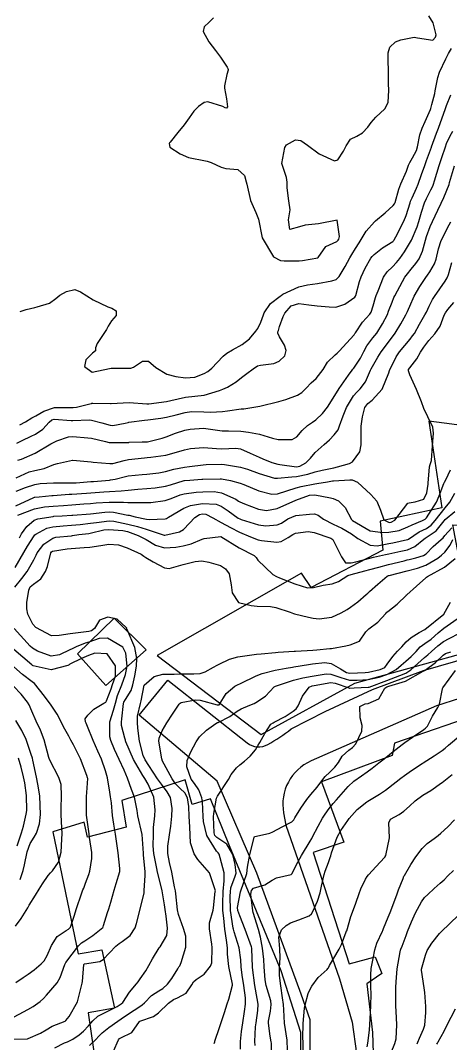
# Model space of a CAD drawing. Header units: metres. Extents: x 318500 to 325275, y 7408834 to 7428799.
# Drawn here: x 321587.3 to 321633.3, y 7415298 to 7415407.5 of the extents above; entities that cross this region are included whole.
import ezdxf

# ---------------------------------------------------------------- set-up
doc = ezdxf.new("R2010")
doc.units = ezdxf.units.M
doc.header["$MEASUREMENT"] = 0
for name, color, linetype in [('Curvas de Nivel 1m', 11, 'Continuous'), ('Curvas de Nivel 5m', 15, 'Continuous'), ('Edificações', 30, 'Continuous'), ('Vias Primárias', 230, 'Continuous')]:
    doc.layers.add(name, color=color, linetype=linetype)

msp = doc.modelspace()

# ---------------------------------------------------------------- linework, layer by layer
at = {"layer": 'Curvas de Nivel 1m', "flags": 128}
for points, elevation in [([(321587.25, 7415376.39), (321587.88, 7415376.59), (321588.81, 7415376.83), (321589.05, 7415376.88), (321590.36, 7415377.27), (321591.07, 7415377.79), (321591.48, 7415378.14), (321592.21, 7415378.53), (321593.08, 7415378.74), (321593.7, 7415378.51), (321595.07, 7415377.63), (321596.64, 7415376.89), (321597.05, 7415376.74), (321597.52, 7415376.46), (321597.53, 7415375.98), (321597.03, 7415375.38), (321596.67, 7415374.83), (321596.47, 7415374.48), (321595.47, 7415372.96), (321595.32, 7415372.5), (321595.29, 7415372.2), (321594.99, 7415371.95), (321594.28, 7415371.21), (321594.14, 7415370.51), (321594.96, 7415369.9), (321595.46, 7415369.99), (321596.97, 7415370.32), (321597.11, 7415370.33), (321598.97, 7415370.31), (321599.09, 7415370.32), (321599.37, 7415370.44), (321600.34, 7415371.06), (321600.98, 7415371.07), (321601.78, 7415370.41), (321602.96, 7415369.68), (321603.9, 7415369.44), (321604.95, 7415369.31), (321605.93, 7415369.38), (321606.96, 7415369.75), (321607.33, 7415369.97), (321607.75, 7415370.33), (321608.35, 7415370.95), (321608.99, 7415371.6), (321609.38, 7415371.92), (321609.99, 7415372.3), (321611.01, 7415372.87), (321611.81, 7415373.47), (321612.48, 7415374.27), (321612.69, 7415374.59), (321613.03, 7415375.25), (321613.29, 7415376.02), (321613.38, 7415376.26), (321614.06, 7415377.25), (321615.08, 7415378.04), (321615.19, 7415378.12), (321615.37, 7415378.23), (321617.09, 7415379.03), (321618.03, 7415379.25), (321619.09, 7415379.4), (321620.63, 7415379.69), (321621.1, 7415379.82), (321621.42, 7415380.15), (321622.05, 7415381.2), (321622.54, 7415382.13), (321622.75, 7415382.51), (321623.15, 7415383.14), (321623.54, 7415383.73), (321623.78, 7415384.11), (321624.29, 7415384.98), (321625.18, 7415385.98), (321625.31, 7415386.1), (321626.32, 7415386.95), (321627.2, 7415387.72), (321627.34, 7415387.93), (321627.39, 7415388.07), (321627.79, 7415389.5), (321628.01, 7415390.06), (321628.62, 7415391.42), (321628.83, 7415392.05), (321628.96, 7415392.35), (321629.27, 7415392.84), (321629.68, 7415393.64), (321629.8, 7415394.03), (321630.05, 7415395.3), (321630.29, 7415396.03), (321630.62, 7415396.74), (321631.2, 7415398.02), (321631.24, 7415398.12), (321631.35, 7415398.54), (321631.64, 7415399.74), (321631.7, 7415400.02), (321631.97, 7415401.43), (321632.15, 7415402.01), (321632.84, 7415403.43), (321633.12, 7415403.99), (321633.23, 7415404.19), (321633.43, 7415404.55)], 721), ([(321587.21, 7415364.27), (321587.79, 7415364.59), (321588.48, 7415365), (321588.9, 7415365.24), (321589.76, 7415365.72), (321590.91, 7415366.1), (321591.33, 7415366.12), (321592.91, 7415366.12), (321593.28, 7415366.15), (321594.7, 7415366.5), (321594.87, 7415366.55), (321594.92, 7415366.57), (321595, 7415366.57), (321596.92, 7415366.54), (321596.99, 7415366.54), (321598.92, 7415366.65), (321600.82, 7415366.52), (321600.92, 7415366.51), (321601.02, 7415366.52), (321602.92, 7415366.75), (321603.39, 7415366.85), (321604.93, 7415367.21), (321605.96, 7415367.32), (321606.93, 7415367.45), (321608.57, 7415367.95), (321608.94, 7415368.08), (321609.45, 7415368.3), (321610.36, 7415368.88), (321610.96, 7415369.33), (321611.5, 7415369.74), (321612.18, 7415370.27), (321612.67, 7415370.57), (321612.98, 7415370.65), (321614.4, 7415370.82), (321614.98, 7415371.06), (321615.58, 7415371.63), (321615.73, 7415372.22), (321615.56, 7415372.78), (321615.01, 7415373.67), (321614.84, 7415374.06), (321614.85, 7415374.23), (321614.89, 7415374.36), (321615.03, 7415374.78), (321615.41, 7415375.86), (321615.57, 7415376.22), (321616.27, 7415377.01), (321617.07, 7415377.26), (321618.14, 7415377.11), (321619.06, 7415376.99), (321620.33, 7415376.89), (321621.06, 7415376.86), (321622.03, 7415377.17), (321623.08, 7415377.94), (321623.16, 7415378.04), (321623.19, 7415378.12), (321623.6, 7415379.61), (321623.77, 7415380.11), (321624.2, 7415381.02), (321624.81, 7415382.1), (321624.94, 7415382.29), (321625.14, 7415382.51), (321626.05, 7415383.19), (321627.16, 7415383.88), (321627.25, 7415383.98), (321627.31, 7415384.07), (321627.47, 7415384.37), (321628.34, 7415386.05), (321628.59, 7415386.65), (321629, 7415388.04), (321629.05, 7415388.2), (321629.22, 7415388.56), (321629.69, 7415389.58), (321629.88, 7415390.03), (321630.24, 7415391.04), (321630.57, 7415392.03), (321630.76, 7415392.54), (321631.29, 7415393.98), (321631.3, 7415394.01), (321631.83, 7415395.49), (321632.03, 7415396.01), (321632.45, 7415397.12), (321632.75, 7415398), (321632.9, 7415398.44), (321633.36, 7415399.59)], 722), ([(321586.86, 7415362.31), (321587.46, 7415362.59), (321588.41, 7415363.04), (321588.87, 7415363.26), (321589.66, 7415363.79), (321590.35, 7415364.56), (321590.63, 7415364.81), (321590.89, 7415364.88), (321592.69, 7415364.73), (321592.89, 7415364.72), (321594.61, 7415364.79), (321594.89, 7415364.77), (321595.97, 7415364.48), (321596.89, 7415364.22), (321597.15, 7415364.2), (321598.47, 7415364.45), (321598.81, 7415364.52), (321598.89, 7415364.53), (321600.57, 7415364.75), (321600.9, 7415364.79), (321602.32, 7415364.98), (321602.9, 7415365.07), (321603.96, 7415365.32), (321604.91, 7415365.6), (321605.57, 7415365.69), (321606.91, 7415365.65), (321607.62, 7415365.62), (321608.91, 7415365.69), (321609.46, 7415365.76), (321610.92, 7415365.96), (321611.2, 7415365.99), (321612.92, 7415366.26), (321614.93, 7415366.75), (321615.7, 7415366.99), (321616.93, 7415367.44), (321617.42, 7415367.71), (321617.87, 7415368.19), (321618.39, 7415368.75), (321618.96, 7415369.23), (321619.69, 7415370.17), (321620.17, 7415370.97), (321620.99, 7415371.75), (321621.21, 7415371.93), (321621.42, 7415372.14), (321623.02, 7415373.89), (321623.1, 7415374.03), (321623.15, 7415374.12), (321623.91, 7415375.24), (321624.68, 7415376.1), (321624.83, 7415376.32), (321625.06, 7415377), (321625.3, 7415377.88), (321625.38, 7415378.1), (321625.59, 7415378.6), (321626.17, 7415380.08), (321626.55, 7415380.64), (321627.12, 7415381.17), (321627.55, 7415381.64), (321627.89, 7415382.06), (321628.41, 7415382.78), (321629.16, 7415384.01), (321629.17, 7415384.03), (321629.76, 7415385.45), (321629.95, 7415386.03), (321630.21, 7415387.01), (321630.56, 7415388.03), (321630.76, 7415388.48), (321631.23, 7415389.42), (321631.44, 7415389.82), (321631.52, 7415390.02), (321631.62, 7415390.39), (321632.12, 7415392.01), (321632.41, 7415392.87), (321632.78, 7415394), (321632.92, 7415394.37), (321633.31, 7415395.18), (321633.59, 7415395.71)], 723), ([(321586.97, 7415360.47), (321587.36, 7415360.59), (321588.85, 7415361.23), (321590.52, 7415362.22), (321590.86, 7415362.41), (321591.15, 7415362.55), (321592.42, 7415362.98), (321592.87, 7415363), (321594.5, 7415362.87), (321594.86, 7415362.82), (321596.38, 7415362.48), (321596.76, 7415362.37), (321596.86, 7415362.36), (321598.8, 7415362.38), (321598.86, 7415362.38), (321598.91, 7415362.39), (321600.32, 7415362.43), (321600.84, 7415362.44), (321600.86, 7415362.44), (321602.44, 7415362.82), (321602.87, 7415362.97), (321603.87, 7415363.38), (321604.88, 7415363.7), (321605.44, 7415363.8), (321606.88, 7415363.89), (321607.38, 7415363.84), (321608.88, 7415363.62), (321609.56, 7415363.62), (321610.88, 7415363.59), (321611.68, 7415363.47), (321612.88, 7415363.28), (321614.26, 7415362.85), (321614.87, 7415362.69), (321616.38, 7415362.69), (321616.87, 7415362.99), (321617.43, 7415363.65), (321618.02, 7415364.19), (321618.54, 7415364.53), (321618.9, 7415364.79), (321619.61, 7415365.47), (321620.14, 7415366.16), (321620.93, 7415367.39), (321621.41, 7415368.14), (321622.42, 7415369.58), (321622.8, 7415370.12), (321622.88, 7415370.22), (321622.97, 7415370.33), (321623.7, 7415371.41), (321624.06, 7415372.11), (321624.38, 7415372.73), (321625.01, 7415373.56), (321625.44, 7415374.09), (321626.06, 7415375.06), (321626.57, 7415376.08), (321626.7, 7415376.43), (321627.07, 7415377.39), (321627.27, 7415377.88), (321627.36, 7415378.07), (321627.65, 7415378.62), (321628.45, 7415380.05), (321628.72, 7415380.43), (321629.11, 7415380.91), (321629.62, 7415381.54), (321629.96, 7415382.03), (321630.33, 7415382.84), (321630.67, 7415384.02), (321630.78, 7415384.41), (321631.17, 7415385.48), (321631.4, 7415386.02), (321631.97, 7415387.23), (321632.35, 7415388), (321632.63, 7415388.59), (321633.18, 7415389.99), (321633.24, 7415390.19), (321633.77, 7415391.98)], 724), ([(321586.79, 7415357.17), (321587.81, 7415357.57), (321588.8, 7415357.89), (321589.38, 7415357.98), (321590.8, 7415358.06), (321591.28, 7415358.07), (321592.8, 7415358.05), (321593.25, 7415358.07), (321594.81, 7415358.19), (321595.08, 7415358.21), (321596.81, 7415358.34), (321596.92, 7415358.36), (321597.4, 7415358.46), (321598.52, 7415358.74), (321598.82, 7415358.8), (321600.31, 7415358.93), (321600.82, 7415358.98), (321602.09, 7415359.13), (321602.82, 7415359.27), (321603.71, 7415359.5), (321604.83, 7415359.72), (321605.39, 7415359.8), (321606.83, 7415359.98), (321607.16, 7415360.01), (321608.84, 7415360.04), (321609.11, 7415360.03), (321610.83, 7415359.74), (321611.6, 7415359.5), (321612.82, 7415359.05), (321614.48, 7415358.57), (321614.81, 7415358.54), (321616.34, 7415358.68), (321616.82, 7415358.72), (321618.04, 7415358.97), (321618.83, 7415359.23), (321619.57, 7415359.42), (321620.83, 7415359.67), (321621.23, 7415359.75), (321622.52, 7415360.12), (321622.84, 7415360.3), (321623.61, 7415361.36), (321623.77, 7415362.11), (321623.75, 7415363.24), (321623.78, 7415364.11), (321623.91, 7415365.11), (321624.15, 7415366.11), (321624.48, 7415366.55), (321624.93, 7415366.91), (321626.02, 7415368.08), (321626.71, 7415369.82), (321626.79, 7415370.07), (321626.85, 7415370.19), (321626.98, 7415370.45), (321627.52, 7415371.53), (321627.87, 7415372.06), (321629.01, 7415373.44), (321629.28, 7415373.77), (321629.46, 7415374.04), (321630.03, 7415375.04), (321630.6, 7415376.02), (321630.75, 7415376.32), (321631.06, 7415376.96), (321631.42, 7415377.67), (321631.63, 7415378.01), (321632.75, 7415379.65), (321632.98, 7415379.99), (321633.02, 7415380.07), (321633.11, 7415380.36), (321633.48, 7415381.63)], 726), ([(321586.77, 7415355.61), (321588.7, 7415356.49), (321588.78, 7415356.52), (321588.82, 7415356.53), (321589.27, 7415356.57), (321590.64, 7415356.69), (321590.78, 7415356.7), (321592.48, 7415356.83), (321592.78, 7415356.85), (321594.33, 7415356.95), (321594.79, 7415356.99), (321596.19, 7415357.08), (321596.79, 7415357.11), (321598.05, 7415357.19), (321598.79, 7415357.27), (321599.84, 7415357.38), (321600.8, 7415357.45), (321601.69, 7415357.52), (321602.8, 7415357.68), (321603.35, 7415357.83), (321604.81, 7415358.31), (321604.85, 7415358.32), (321605.42, 7415358.35), (321606.71, 7415358.44), (321606.81, 7415358.44), (321608.65, 7415358.48), (321608.81, 7415358.47), (321609.78, 7415358.3), (321610.81, 7415358.03), (321611.2, 7415357.88), (321612.79, 7415357.21), (321614.2, 7415356.83), (321614.79, 7415356.86), (321615.8, 7415357.21), (321616.8, 7415357.51), (321617.35, 7415357.65), (321618.81, 7415357.95), (321619.01, 7415357.98), (321620.16, 7415358.16), (321620.71, 7415358.26), (321620.81, 7415358.27), (321622.55, 7415358.39), (321622.81, 7415358.37), (321623.36, 7415358.11), (321624.79, 7415356.8), (321625.44, 7415356.09), (321625.82, 7415355.13), (321626.19, 7415354.08), (321626.76, 7415353.82), (321626.99, 7415353.84), (321627.38, 7415354.06), (321628.78, 7415355.87), (321628.89, 7415355.93), (321629.54, 7415356.03), (321630.49, 7415356.31), (321630.79, 7415356.99), (321630.93, 7415357.9), (321630.94, 7415358.02), (321631.1, 7415359.75), (321631.16, 7415360.02), (321631.28, 7415360.44), (321631.42, 7415362.01), (321631.52, 7415363.37), (321631.43, 7415364.01), (321630.91, 7415365.11), (321630.47, 7415366.02), (321630.21, 7415366.74), (321629.7, 7415368.03), (321628.96, 7415369.63), (321628.82, 7415370.04), (321628.84, 7415370.17), (321628.97, 7415370.36), (321629.71, 7415371.32), (321630.13, 7415372.03), (321630.47, 7415372.56), (321631.01, 7415373.28), (321631.66, 7415374.01), (321632.23, 7415374.81), (321632.67, 7415376), (321632.79, 7415376.26), (321633.06, 7415376.61), (321633.68, 7415377.37)], 727), ([(321586.97, 7415354.6), (321588.77, 7415355.26), (321589.84, 7415355.49), (321590.77, 7415355.57), (321591.88, 7415355.64), (321592.77, 7415355.71), (321594.07, 7415355.79), (321594.77, 7415355.85), (321595.36, 7415355.9), (321596.78, 7415355.98), (321598.3, 7415355.97), (321598.78, 7415355.96), (321600.32, 7415355.96), (321600.78, 7415355.94), (321601.24, 7415355.94), (321602.78, 7415356.18), (321603.4, 7415356.38), (321604.39, 7415356.76), (321604.79, 7415356.87), (321606.08, 7415357.06), (321606.79, 7415357.1), (321608, 7415357.12), (321608.79, 7415356.98), (321610.32, 7415356.29), (321610.61, 7415356.11), (321610.78, 7415356.01), (321611.26, 7415355.79), (321612.77, 7415355.24), (321613.62, 7415355.1), (321614.77, 7415355.29), (321616.75, 7415356.2), (321616.77, 7415356.21), (321618.24, 7415356.73), (321618.79, 7415356.78), (321620.48, 7415356.46), (321620.78, 7415356.39), (321621.34, 7415356.14), (321622.06, 7415355.42), (321622.74, 7415354.12), (321622.76, 7415354.1), (321622.84, 7415354.03), (321624.74, 7415352.9), (321626.07, 7415352.75), (321626.74, 7415352.77), (321627.85, 7415352.94), (321628.75, 7415353.33), (321629.23, 7415353.56), (321630.32, 7415354.02), (321630.62, 7415354.17), (321630.76, 7415354.32), (321631.84, 7415356), (321632.13, 7415356.66), (321632.63, 7415357.99), (321632.69, 7415358.12), (321632.82, 7415358.38), (321633.35, 7415359.46)], 728), ([(321587.15, 7415352.16), (321587.39, 7415352.59), (321587.93, 7415353.39), (321588.75, 7415354.06), (321589.12, 7415354.2), (321590.76, 7415354.46), (321590.84, 7415354.47), (321591.75, 7415354.54), (321592.76, 7415354.61), (321592.86, 7415354.61), (321594.76, 7415354.75), (321596.32, 7415354.92), (321596.76, 7415354.96), (321597.23, 7415354.93), (321598.76, 7415354.61), (321598.9, 7415354.58), (321599.55, 7415354.43), (321600.76, 7415354.16), (321601.04, 7415354.12), (321602.76, 7415354.2), (321602.9, 7415354.25), (321603.14, 7415354.38), (321604.77, 7415355.34), (321605.49, 7415355.64), (321606.77, 7415355.84), (321608.23, 7415355.77), (321608.77, 7415355.57), (321609.51, 7415355.04), (321610.59, 7415354.28), (321610.76, 7415354.19), (321610.91, 7415354.12), (321612.75, 7415353.56), (321613.54, 7415353.45), (321614.75, 7415353.55), (321615.23, 7415353.75), (321615.89, 7415354.21), (321616.76, 7415354.55), (321618.24, 7415354.71), (321618.77, 7415354.75), (321619.17, 7415354.58), (321619.73, 7415354.17), (321620.75, 7415353.64), (321621.68, 7415353.2), (321622.74, 7415352.59), (321623.41, 7415352.11), (321624.72, 7415351.37), (321625.49, 7415351.31), (321626.72, 7415351.55), (321627.15, 7415351.64), (321628.73, 7415351.98), (321628.77, 7415351.99), (321628.83, 7415352.04), (321629.96, 7415352.81), (321630.75, 7415353.18), (321631.26, 7415353.51), (321631.69, 7415354.01), (321632.77, 7415355.39), (321633.25, 7415355.98), (321633.81, 7415356.96)], 729), ([(321586.65, 7415346.89), (321587.42, 7415347.83), (321587.97, 7415348.58), (321588.69, 7415349.81), (321588.95, 7415350.32), (321589.07, 7415350.57), (321589.78, 7415351.49), (321590.72, 7415352.14), (321591.04, 7415352.23), (321592.73, 7415352.39), (321592.84, 7415352.41), (321593.52, 7415352.51), (321594.58, 7415352.64), (321594.73, 7415352.67), (321596.19, 7415353.02), (321596.74, 7415353.07), (321598.24, 7415352.94), (321598.74, 7415352.83), (321599.86, 7415352.42), (321600.72, 7415351.98), (321601.72, 7415351.4), (321602.71, 7415351.08), (321603.91, 7415351.17), (321604.71, 7415351.3), (321605.56, 7415351.51), (321606.73, 7415352.02), (321606.96, 7415352.1), (321608.73, 7415352.31), (321610.71, 7415351.1), (321612.3, 7415350.26), (321612.51, 7415350.07), (321612.7, 7415349.76), (321614.29, 7415348.23), (321614.68, 7415348.02), (321615.02, 7415347.88), (321616.67, 7415347.26), (321618.01, 7415346.83), (321618.66, 7415346.84), (321619.71, 7415347.11), (321620.67, 7415347.23), (321621.33, 7415347.48), (321622.35, 7415348.12), (321622.68, 7415348.25), (321624.14, 7415348.65), (321624.69, 7415348.79), (321625.64, 7415349.03), (321626.69, 7415349.3), (321628.37, 7415349.72), (321628.7, 7415349.8), (321628.89, 7415349.85), (321629.63, 7415350.03), (321630.44, 7415350.28), (321630.71, 7415350.46), (321631.49, 7415351.24), (321632.35, 7415352), (321632.55, 7415352.17), (321632.74, 7415352.41), (321633.48, 7415353.25)], 731), ([(321590.93, 7415297.6), (321592, 7415298.12), (321592.29, 7415298.23), (321592.88, 7415298.51), (321593.55, 7415298.96), (321594.02, 7415299.38), (321594.57, 7415299.95), (321595.03, 7415300.48), (321595.55, 7415300.97), (321596.05, 7415301.23), (321597.62, 7415302.01), (321598.06, 7415302.28), (321598.23, 7415302.44), (321598.95, 7415303.55), (321599.69, 7415304.42), (321599.87, 7415304.64), (321600.1, 7415304.97), (321600.68, 7415305.84), (321601, 7415306.4), (321601.41, 7415307.11), (321602.14, 7415308.28), (321602.22, 7415308.39), (321602.93, 7415309.61), (321603.01, 7415310.38), (321602.88, 7415311.69), (321602.78, 7415312.38), (321602.7, 7415312.88), (321602.45, 7415314.39), (321602.23, 7415315.29), (321601.94, 7415316.39), (321601.86, 7415316.79), (321601.56, 7415318.4), (321601.49, 7415319.19), (321601.5, 7415320.4), (321601.53, 7415321.18), (321601.65, 7415322.4), (321601.7, 7415323.04), (321601.54, 7415324.4), (321600.96, 7415325.82), (321600.59, 7415326.41), (321600.38, 7415326.72), (321599.39, 7415328.43), (321598.55, 7415330.33), (321598.51, 7415330.44), (321598.5, 7415330.5), (321598.44, 7415330.73), (321598.09, 7415332.08), (321598.08, 7415332.45), (321598.13, 7415332.78), (321598.31, 7415334.44), (321598.35, 7415334.58), (321598.5, 7415334.86), (321599.12, 7415335.82), (321599.32, 7415336.43), (321599.51, 7415337.41), (321599.68, 7415338.42), (321599.72, 7415339.26), (321599.53, 7415340.43), (321598.68, 7415342.36), (321598.64, 7415342.44), (321598.65, 7415342.49), (321598.6, 7415342.56), (321597.62, 7415343.47), (321596.61, 7415343.68), (321595.73, 7415343.36), (321595.18, 7415342.48), (321594.86, 7415342.22), (321594.59, 7415342.15), (321593.16, 7415341.95), (321592.59, 7415341.88), (321591.41, 7415341.72), (321590.59, 7415341.67), (321588.91, 7415342.57), (321588.6, 7415342.93), (321588.05, 7415344.01), (321587.93, 7415344.58), (321587.96, 7415345.25), (321588.16, 7415346.58), (321588.32, 7415346.91), (321588.66, 7415347.2), (321589.45, 7415347.78), (321589.96, 7415348.56), (321590.15, 7415349.09), (321590.52, 7415350.55), (321590.59, 7415350.67), (321590.7, 7415350.73), (321592.26, 7415350.98), (321592.71, 7415351.02), (321594.08, 7415351.13), (321594.71, 7415351.17), (321595.86, 7415351.33), (321596.72, 7415351.5), (321597.75, 7415351.41), (321598.71, 7415351.09), (321600.18, 7415350.42), (321600.48, 7415350.2), (321600.7, 7415350.06), (321601.49, 7415349.61), (321602.69, 7415348.94), (321603.18, 7415348.88), (321604.69, 7415349.33), (321605.99, 7415349.64), (321606.69, 7415349.69), (321607.44, 7415349.58), (321608.69, 7415349.19), (321609.22, 7415348.84), (321609.61, 7415348.3), (321609.84, 7415347.12), (321609.93, 7415346.29), (321610.63, 7415345.25), (321611.97, 7415344.92), (321612.63, 7415344.87), (321614.06, 7415344.81), (321614.63, 7415344.7), (321616.14, 7415344.21), (321616.5, 7415344.08), (321616.62, 7415344.04), (321618.11, 7415343.67), (321618.61, 7415343.56), (321619.28, 7415343.49), (321620.62, 7415343.69), (321621.61, 7415344.14), (321622.26, 7415344.5), (321622.63, 7415344.73), (321623.42, 7415345.33), (321624.31, 7415346.1), (321624.49, 7415346.26), (321624.65, 7415346.41), (321625.54, 7415347.21), (321626.56, 7415348.07), (321626.68, 7415348.12), (321626.75, 7415348.14), (321628.69, 7415348.63), (321629.8, 7415348.92), (321630.69, 7415349.25), (321631.96, 7415350), (321632.37, 7415350.33), (321632.71, 7415350.65), (321633.31, 7415351.4), (321633.57, 7415351.98)], 732), ([(321594.66, 7415297.83), (321595.35, 7415298.48), (321595.65, 7415298.84), (321596.02, 7415299.18), (321596.74, 7415299.75), (321597.7, 7415300.45), (321598.04, 7415300.68), (321598.84, 7415301.22), (321600.06, 7415302.02), (321600.29, 7415302.17), (321600.54, 7415302.41), (321601.29, 7415303.18), (321602.08, 7415303.7), (321602.51, 7415303.95), (321603.01, 7415304.38), (321603.47, 7415305), (321604.12, 7415306.04), (321604.24, 7415306.24), (321604.32, 7415306.36), (321604.48, 7415306.71), (321604.99, 7415308.35), (321604.97, 7415309.54), (321604.73, 7415310.35), (321604.19, 7415311.85), (321604.08, 7415312.36), (321603.91, 7415314.06), (321603.86, 7415314.37), (321603.77, 7415314.82), (321603.49, 7415316.37), (321603.23, 7415317.41), (321603.06, 7415318.38), (321603.07, 7415319.16), (321603.23, 7415320.38), (321603.39, 7415321.3), (321603.48, 7415322.37), (321603.51, 7415323.21), (321603.34, 7415324.38), (321602.98, 7415324.99), (321602.37, 7415325.79), (321601.96, 7415326.39), (321601.01, 7415327.8), (321600.63, 7415328.41), (321600.42, 7415328.88), (321600.01, 7415330.42), (321599.85, 7415331.81), (321599.8, 7415332.42), (321599.82, 7415333.07), (321600.11, 7415334.42), (321600.19, 7415334.72), (321600.52, 7415336.41), (321601.59, 7415337.34), (321602.53, 7415337.58), (321603.73, 7415337.57), (321604.53, 7415337.61), (321605.82, 7415337.63), (321606.53, 7415337.65), (321607.04, 7415337.82), (321607.93, 7415338.32), (321608.32, 7415338.54), (321608.55, 7415338.66), (321609.67, 7415339.18), (321610.56, 7415339.42), (321611.29, 7415339.54), (321612.56, 7415339.7), (321613.05, 7415339.75), (321614.57, 7415339.9), (321614.87, 7415339.92), (321616.57, 7415340.04), (321616.72, 7415340.05), (321618.57, 7415340.14), (321618.6, 7415340.14), (321619, 7415340.17), (321620.42, 7415340.31), (321620.57, 7415340.32), (321622.11, 7415340.6), (321622.58, 7415340.7), (321623.57, 7415341.12), (321624.26, 7415342.1), (321624.6, 7415342.44), (321625.55, 7415343.14), (321626.39, 7415344.07), (321626.5, 7415344.2), (321626.62, 7415344.29), (321627.61, 7415345.08), (321628.61, 7415346.04), (321628.63, 7415346.06), (321628.65, 7415346.08), (321629.69, 7415347.01), (321630.68, 7415347.89), (321630.75, 7415347.95), (321630.87, 7415348.02), (321632.69, 7415349.03), (321633.85, 7415349.97)], 733), ([(321597.22, 7415297.22), (321597.76, 7415298.44), (321597.86, 7415298.59), (321598.01, 7415298.66), (321599.21, 7415299.23), (321600, 7415300.41), (321600.04, 7415300.44), (321601.5, 7415300.94), (321602.05, 7415301.33), (321603.14, 7415302.37), (321603.67, 7415302.76), (321604.07, 7415302.94), (321605, 7415303.42), (321605.61, 7415304.34), (321605.79, 7415304.64), (321606.1, 7415304.91), (321606.95, 7415305.48), (321607.64, 7415306.31), (321607.75, 7415306.68), (321607.81, 7415308.31), (321607.77, 7415308.69), (321607.52, 7415310.32), (321607.53, 7415310.97), (321607.9, 7415312.31), (321607.95, 7415312.56), (321608.14, 7415314.31), (321608.15, 7415314.39), (321607.5, 7415316.32), (321606.27, 7415317.75), (321605.87, 7415318.34), (321605.49, 7415319.54), (321605.43, 7415320.34), (321605.42, 7415321.24), (321605.35, 7415322.34), (321605.29, 7415323.4), (321605.15, 7415324.35), (321604.87, 7415324.86), (321604.37, 7415325.34), (321603.86, 7415325.85), (321603.5, 7415326.37), (321602.45, 7415328.35), (321602.43, 7415328.39), (321602.41, 7415328.51), (321602.09, 7415330.39), (321602.11, 7415330.73), (321602.45, 7415331.52), (321602.95, 7415332.38), (321603.54, 7415333.31), (321604.26, 7415334.36), (321604.38, 7415334.48), (321604.49, 7415334.53), (321606, 7415334.84), (321606.5, 7415334.8), (321608.34, 7415334.31), (321608.49, 7415334.28), (321608.51, 7415334.29), (321608.54, 7415334.31), (321609.29, 7415335.52), (321610.22, 7415336.28), (321610.52, 7415336.44), (321610.83, 7415336.58), (321612.53, 7415337.4), (321613.14, 7415337.64), (321614.54, 7415337.99), (321615.74, 7415338.21), (321616.41, 7415338.34), (321616.54, 7415338.36), (321618.12, 7415338.61), (321618.55, 7415338.67), (321619.88, 7415338.83), (321620.55, 7415338.72), (321621.55, 7415338.13), (321622.19, 7415337.77), (321622.54, 7415337.7), (321624.18, 7415337.74), (321624.54, 7415337.78), (321625.81, 7415338.08), (321626.31, 7415338.3), (321626.55, 7415338.64), (321627.15, 7415339.48), (321627.67, 7415340.05), (321628.11, 7415340.51), (321628.58, 7415341.04), (321629.13, 7415341.5), (321629.99, 7415342.02), (321630.6, 7415342.37), (321632.62, 7415343.99), (321633.34, 7415345.28)], 734), ([(321586.11, 7415298.5), (321588.01, 7415298.55), (321588.03, 7415298.55), (321588.08, 7415298.57), (321589.41, 7415299.17), (321590.02, 7415299.52), (321590.67, 7415299.9), (321592.04, 7415300.45), (321592.08, 7415300.47), (321592.13, 7415300.52), (321592.47, 7415300.94), (321593.39, 7415302.5), (321593.82, 7415304.23), (321593.87, 7415304.49), (321593.9, 7415304.69), (321594.05, 7415306.49), (321594.12, 7415306.57), (321595.76, 7415306.84), (321596.13, 7415307.03), (321597.49, 7415308.45), (321597.84, 7415308.75), (321598.15, 7415308.96), (321599, 7415309.59), (321599.56, 7415310.42), (321599.71, 7415310.88), (321600.08, 7415312.41), (321600.2, 7415312.9), (321600.5, 7415314.12), (321600.53, 7415314.41), (321600.63, 7415316.02), (321600.61, 7415316.41), (321600.45, 7415318.24), (321600.44, 7415318.41), (321600.3, 7415320.41), (321599.85, 7415322.42), (321599.76, 7415323), (321599.47, 7415324.42), (321599.17, 7415325.23), (321598.74, 7415326.43), (321598.39, 7415327.3), (321597.83, 7415328.45), (321597.35, 7415329.53), (321596.96, 7415330.46), (321596.84, 7415330.86), (321596.85, 7415332.46), (321597.22, 7415333.72), (321597.43, 7415334.46), (321597.67, 7415335.28), (321598.14, 7415336.45), (321598.53, 7415337.54), (321598.68, 7415338.44), (321598.56, 7415339.83), (321598.23, 7415340.45), (321596.58, 7415341.43), (321595.69, 7415341.38), (321594.58, 7415341.01), (321594.18, 7415340.89), (321593.25, 7415340.51), (321592.79, 7415340.29), (321592.56, 7415340.18), (321591.44, 7415339.66), (321590.55, 7415339.51), (321589.08, 7415340.05), (321588.57, 7415340.36), (321588.31, 7415340.57), (321586.6, 7415342.45)], 731), ([(321610.82, 7415297.44), (321610.84, 7415298.27), (321610.95, 7415299.34), (321611.08, 7415300.26), (321611.28, 7415301.49), (321611.38, 7415302.26), (321611.38, 7415302.95), (321611.2, 7415304.26), (321611.02, 7415305.35), (321610.92, 7415306.27), (321610.87, 7415307.01), (321610.69, 7415308.27), (321610.17, 7415309.99), (321610.08, 7415310.28), (321610.06, 7415310.4), (321609.76, 7415312.29), (321609.74, 7415313.81), (321609.76, 7415314.29), (321609.81, 7415314.7), (321610.25, 7415315.96), (321610.34, 7415316.18), (321610.36, 7415316.28), (321610.26, 7415317.2), (321610.03, 7415318.28), (321609.37, 7415319.37), (321608.3, 7415320.08), (321608.09, 7415320.31), (321608.02, 7415320.59), (321607.95, 7415322.31), (321607.97, 7415322.68), (321608.28, 7415324.31), (321608.29, 7415324.38), (321608.36, 7415324.53), (321609.54, 7415326.29), (321609.85, 7415326.83), (321610.4, 7415327.56), (321610.78, 7415327.89), (321611.26, 7415328.27), (321611.87, 7415328.81), (321612.43, 7415329.48), (321612.73, 7415329.96), (321612.89, 7415330.25), (321613.45, 7415331.24), (321614.1, 7415332.23), (321614.32, 7415332.38), (321614.46, 7415332.44), (321615.63, 7415333.06), (321616.48, 7415333.61), (321616.81, 7415333.87), (321617, 7415334.19), (321617.47, 7415335.22), (321618.18, 7415336.18), (321618.52, 7415336.32), (321618.72, 7415336.37), (321620.53, 7415336.67), (321620.98, 7415336.6), (321622.43, 7415336.12), (321622.52, 7415336.09), (321622.55, 7415336.08), (321623.01, 7415336.11), (321624.52, 7415336.17), (321624.62, 7415336.19), (321626.53, 7415336.9), (321627.91, 7415337.43), (321628.54, 7415337.68), (321629.09, 7415338.03), (321629.85, 7415338.72), (321630.56, 7415339.35), (321630.92, 7415339.65), (321631.3, 7415340), (321631.96, 7415340.61), (321632.59, 7415341.06), (321633.2, 7415341.38), (321634.29, 7415341.96)], 736), ([(321612.4, 7415297.85), (321612.39, 7415298.25), (321612.46, 7415299.82), (321612.5, 7415300.25), (321612.71, 7415301.59), (321612.74, 7415302.24), (321612.46, 7415303.87), (321612.39, 7415304.25), (321612.12, 7415306.17), (321612.11, 7415306.25), (321612.05, 7415308.17), (321612.05, 7415308.25), (321612, 7415308.39), (321611.34, 7415310.26), (321610.76, 7415311.7), (321610.56, 7415312.27), (321610.53, 7415312.61), (321610.82, 7415314.27), (321611.19, 7415315.31), (321611.5, 7415316.26), (321611.6, 7415316.92), (321611.83, 7415318.26), (321612.3, 7415320.11), (321612.35, 7415320.2), (321612.54, 7415320.25), (321613.98, 7415320.56), (321614.31, 7415320.69), (321615.3, 7415321.23), (321616.32, 7415321.77), (321616.54, 7415321.98), (321616.67, 7415322.19), (321617.29, 7415323.25), (321617.93, 7415324.18), (321618.37, 7415324.69), (321619.05, 7415325.49), (321619.55, 7415326.16), (321619.91, 7415326.63), (321620.39, 7415327.1), (321620.94, 7415327.61), (321621.34, 7415328.14), (321621.74, 7415328.81), (321622.43, 7415329.45), (321622.82, 7415329.73), (321623.19, 7415330.11), (321623.83, 7415331.47), (321623.88, 7415332.1), (321623.65, 7415332.92), (321623.63, 7415334.1), (321624.2, 7415334.39), (321624.5, 7415334.44), (321625.66, 7415334.92), (321626.31, 7415336.07), (321626.52, 7415336.21), (321626.74, 7415336.28), (321628.53, 7415336.83), (321630.41, 7415337.89), (321630.54, 7415337.96), (321630.57, 7415337.98), (321630.61, 7415338.01), (321631.72, 7415338.84), (321632.56, 7415339.62), (321632.78, 7415339.78), (321633.37, 7415339.98)], 737), ([(321586.78, 7415304.59), (321587.56, 7415305.12), (321588.1, 7415305.46), (321588.75, 7415305.92), (321589.5, 7415306.56), (321589.79, 7415306.88), (321590.13, 7415307.46), (321590.58, 7415308.54), (321591.18, 7415309.51), (321592.16, 7415310.15), (321592.4, 7415310.28), (321592.62, 7415310.51), (321593.03, 7415311.67), (321593.27, 7415312.5), (321593.8, 7415314.08), (321593.96, 7415314.49), (321594.04, 7415314.68), (321594.23, 7415315.19), (321594.59, 7415316.14), (321594.7, 7415316.49), (321594.9, 7415317.85), (321594.9, 7415318.48), (321594.67, 7415320.11), (321594.62, 7415320.49), (321594.33, 7415322.49), (321594.34, 7415324.49), (321594.36, 7415324.91), (321594.47, 7415326.4), (321594.46, 7415326.49), (321594.38, 7415326.74), (321593.69, 7415328.5), (321592.95, 7415330), (321592.67, 7415330.52), (321592.59, 7415330.67), (321592.44, 7415330.93), (321591.87, 7415331.95), (321591.59, 7415332.53), (321591.21, 7415333.28), (321590.49, 7415334.37), (321590.35, 7415334.55), (321589.83, 7415335.22), (321588.76, 7415336.57), (321588.52, 7415336.75), (321587.47, 7415337.53), (321586.54, 7415338.35)], 729), ([(321614.15, 7415296.23), (321614.14, 7415298.1), (321614.12, 7415298.23), (321614.02, 7415298.84), (321613.83, 7415300.23), (321613.84, 7415300.44), (321614.05, 7415301.51), (321614.13, 7415302.23), (321614.07, 7415302.61), (321613.59, 7415304.24), (321613.47, 7415304.86), (321613.36, 7415306.24), (321613.32, 7415307.05), (321613.2, 7415308.24), (321612.97, 7415309.43), (321612.77, 7415310.24), (321612.2, 7415312.08), (321612.15, 7415312.25), (321611.94, 7415313.98), (321611.97, 7415314.25), (321612.03, 7415314.44), (321612.23, 7415314.68), (321613.45, 7415315.02), (321614.24, 7415315.52), (321614.68, 7415315.79), (321616.25, 7415316.13), (321616.29, 7415316.16), (321616.32, 7415316.2), (321616.99, 7415317.47), (321617.38, 7415318.18), (321618.3, 7415319.71), (321618.47, 7415320), (321618.56, 7415320.17), (321619.17, 7415321.3), (321619.62, 7415322.16), (321619.89, 7415322.6), (321620.35, 7415323.2), (321620.77, 7415323.72), (321621.12, 7415324.14), (321622.37, 7415325.56), (321622.98, 7415326.11), (321623.79, 7415326.7), (321624.4, 7415327.13), (321624.95, 7415327.53), (321625.67, 7415328.08), (321626.08, 7415328.41), (321626.42, 7415328.67), (321627.2, 7415329.29), (321628.15, 7415330.04), (321628.44, 7415330.27), (321629.25, 7415330.83), (321630.46, 7415331.65), (321630.67, 7415331.79), (321630.88, 7415332.01), (321631.4, 7415333.08), (321631.97, 7415334), (321632.14, 7415334.35), (321632.47, 7415335.99), (321632.48, 7415336.03), (321632.52, 7415336.1), (321633.86, 7415337.97)], 738), ([(321586.75, 7415310.59), (321587.35, 7415311.42), (321588.05, 7415312.57), (321588.2, 7415312.84), (321588.86, 7415313.92), (321589.27, 7415314.56), (321589.64, 7415315.14), (321590.24, 7415316.03), (321590.48, 7415316.32), (321590.69, 7415316.54), (321591.35, 7415317.45), (321591.64, 7415318.53), (321591.7, 7415319.93), (321591.72, 7415320.53), (321591.71, 7415321.13), (321591.63, 7415322.53), (321591.63, 7415323.25), (321591.66, 7415324.53), (321591.61, 7415325.77), (321591.39, 7415326.53), (321590.41, 7415328.36), (321590.34, 7415328.55), (321590.31, 7415328.65), (321589.82, 7415330.56), (321589.41, 7415331.6), (321588.96, 7415332.56), (321588.48, 7415333.61), (321588.19, 7415334.28), (321588.02, 7415334.58), (321587.35, 7415335.43), (321586.52, 7415336.28)], 728), ([(321587.22, 7415315.6), (321587.56, 7415316.58), (321587.68, 7415317.16), (321587.97, 7415318.57), (321588.29, 7415319.47), (321588.73, 7415320.13), (321588.99, 7415320.56), (321589.32, 7415321.55), (321589.4, 7415322.56), (321589.39, 7415323.51), (321589.34, 7415324.56), (321589.14, 7415325.79), (321588.99, 7415326.56), (321588.6, 7415328.38), (321588.55, 7415328.57), (321588.42, 7415328.99), (321587.86, 7415330.58), (321587.41, 7415331.55), (321586.78, 7415332.6)], 727), ([(321615.93, 7415296.25), (321615.84, 7415298.2), (321615.82, 7415298.4), (321615.56, 7415300.21), (321615.48, 7415301.64), (321615.45, 7415302.21), (321615.34, 7415302.94), (321615.15, 7415304.21), (321615.01, 7415305.31), (321615, 7415306.22), (321615.1, 7415307.18), (321615.05, 7415308.22), (321614.93, 7415309.44), (321615.23, 7415310.21), (321615.72, 7415310.66), (321616.18, 7415310.95), (321617.07, 7415311.3), (321618.19, 7415311.72), (321618.45, 7415311.92), (321618.6, 7415312.17), (321619.09, 7415313.28), (321619.37, 7415314.16), (321619.51, 7415314.88), (321619.79, 7415316.15), (321619.92, 7415316.49), (321620.27, 7415317.42), (321620.46, 7415317.96), (321620.5, 7415318.15), (321620.57, 7415318.44), (321621.2, 7415320.14), (321621.58, 7415320.86), (321622.33, 7415321.91), (321622.42, 7415322.03), (321622.49, 7415322.12), (321623.35, 7415323.1), (321624.36, 7415323.93), (321624.46, 7415323.99), (321624.64, 7415324.09), (321625.72, 7415324.72), (321626.37, 7415325.17), (321627.51, 7415326.05), (321628, 7415326.44), (321628.39, 7415326.73), (321629.17, 7415327.26), (321630.31, 7415328.01), (321630.37, 7415328.05), (321630.41, 7415328.08), (321631.58, 7415328.84), (321632.43, 7415329.42), (321632.75, 7415329.67), (321633.12, 7415329.98), (321634.45, 7415331.07)], 739), ([(321586.91, 7415319.21), (321587.37, 7415320.58), (321587.58, 7415321.31), (321587.89, 7415322.58), (321587.93, 7415322.98), (321587.9, 7415324.58), (321587.74, 7415325.94), (321587.6, 7415326.58), (321587.35, 7415327.63), (321587.06, 7415328.59)], 726), ([(321624.41, 7415297.68), (321624.49, 7415298.09), (321624.66, 7415299.46), (321624.7, 7415300.08), (321624.77, 7415301.37), (321624.79, 7415302.08), (321624.82, 7415303.35), (321624.81, 7415304.08), (321624.79, 7415305.4), (321624.85, 7415306.08), (321625.06, 7415307.15), (321625.23, 7415308.08), (321625.44, 7415308.79), (321626.04, 7415310.07), (321626.09, 7415310.15), (321626.17, 7415310.34), (321626.67, 7415311.58), (321626.86, 7415312.06), (321627.25, 7415313.09), (321627.61, 7415314.05), (321627.78, 7415314.49), (321628.25, 7415315.72), (321628.34, 7415315.95), (321628.39, 7415316.04), (321629.09, 7415317.21), (321629.62, 7415318.02), (321630.29, 7415318.91), (321630.85, 7415319.45), (321631.58, 7415320), (321632, 7415320.3), (321632.31, 7415320.55), (321633.06, 7415321.24), (321633.75, 7415321.97)], 741), ([(321626.98, 7415297.07), (321627.37, 7415298.05), (321627.5, 7415298.56), (321627.6, 7415300.05), (321627.51, 7415301.5), (321627.48, 7415302.05), (321627.48, 7415302.64), (321627.48, 7415304.05), (321627.5, 7415304.65), (321627.63, 7415306.05), (321627.95, 7415307.85), (321627.99, 7415308.04), (321628.03, 7415308.16), (321628.15, 7415308.48), (321628.57, 7415309.62), (321628.73, 7415310.03), (321629.15, 7415311.06), (321629.59, 7415312.02), (321630.21, 7415313.2), (321630.56, 7415313.66), (321630.92, 7415314), (321631.6, 7415314.62), (321632.24, 7415315.2), (321632.65, 7415315.58), (321633.06, 7415315.98), (321633.67, 7415316.56)], 742), ([(321629.75, 7415298.01), (321629.84, 7415298.19), (321630.02, 7415298.63), (321630.45, 7415299.59), (321630.57, 7415300), (321630.69, 7415301.37), (321630.7, 7415302), (321630.57, 7415303.51), (321630.5, 7415304.01), (321630.24, 7415305.89), (321630.24, 7415306.01), (321630.64, 7415307.5), (321630.85, 7415308), (321631.35, 7415308.8), (321632.17, 7415309.82), (321632.25, 7415309.91), (321632.33, 7415309.99), (321633.26, 7415310.9), (321634.2, 7415311.8)], 743), ([(321631.88, 7415297.99), (321631.93, 7415298.08), (321632.01, 7415298.24), (321632.64, 7415299.37), (321632.95, 7415299.98), (321633.86, 7415301.76)], 744)]:
    msp.add_lwpolyline(points, dxfattribs=dict(at, elevation=elevation))
at = {"layer": 'Curvas de Nivel 5m', "flags": 128}
for points, elevation in [([(321607.96, 7415407.84), (321607.47, 7415407.35), (321606.94, 7415406.86), (321606.82, 7415406.35), (321607.43, 7415405.26), (321608.17, 7415404.33), (321608.71, 7415403.61), (321609.4, 7415402.53), (321609.48, 7415402.39), (321609.5, 7415402.31), (321609.5, 7415402.21), (321609.39, 7415401.75), (321609.14, 7415400.55), (321609.13, 7415400.31), (321609.35, 7415399.14), (321609.44, 7415398.31), (321609.34, 7415398.15), (321609.21, 7415398.18), (321608.96, 7415398.32), (321607.35, 7415398.84), (321606.93, 7415398.76), (321606.34, 7415398.35), (321605.85, 7415397.84), (321605.33, 7415397.12), (321604.8, 7415396.37), (321604.14, 7415395.54), (321603.29, 7415394.51), (321603.23, 7415394.45), (321603.18, 7415394.39), (321603.28, 7415393.98), (321604.39, 7415393.26), (321605.27, 7415392.88), (321607.09, 7415392.52), (321607.26, 7415392.49), (321607.71, 7415392.33), (321608.76, 7415391.83), (321609.25, 7415391.69), (321610.55, 7415391.58), (321611.25, 7415390.95), (321611.45, 7415390.28), (321611.51, 7415390.01), (321611.91, 7415388.27), (321612.47, 7415386.99), (321612.75, 7415386.26), (321613.16, 7415384.26), (321614.36, 7415382.24), (321615.12, 7415381.86), (321615.53, 7415381.82), (321617.12, 7415381.82), (321617.47, 7415381.85), (321619.13, 7415382.15), (321619.15, 7415382.16), (321619.17, 7415382.18), (321619.97, 7415383.34), (321621.16, 7415383.87), (321621.29, 7415384.01), (321621.36, 7415384.15), (321621.43, 7415384.41), (321621.18, 7415386.15), (321619.18, 7415385.77), (321617.75, 7415385.62), (321617.17, 7415385.47), (321616.13, 7415385.18), (321615.98, 7415386.22), (321616.16, 7415387.26), (321616.02, 7415388.22), (321615.84, 7415389.62), (321615.85, 7415390.22), (321615.75, 7415390.73), (321615.26, 7415392.23), (321615.58, 7415393.93), (321615.75, 7415394.22), (321616.73, 7415394.77), (321617.3, 7415394.7), (321618, 7415394.19), (321619.28, 7415393.26), (321620.91, 7415392.51), (321621.27, 7415392.61), (321621.88, 7415393.54), (321622.16, 7415394.14), (321622.61, 7415394.82), (321623.31, 7415395.16), (321623.92, 7415395.51), (321624.46, 7415396.11), (321624.82, 7415396.61), (321625.33, 7415397.2), (321626.3, 7415398.09), (321626.67, 7415398.76), (321626.72, 7415400.08), (321626.7, 7415400.76), (321626.7, 7415402.08), (321626.65, 7415403.32), (321626.67, 7415404.08), (321626.83, 7415404.68), (321627.44, 7415405.24), (321628.03, 7415405.48), (321629.45, 7415405.74), (321629.8, 7415405.68), (321631.44, 7415405.42), (321631.72, 7415405.74), (321631.79, 7415406.01), (321631.47, 7415407.27), (321631.02, 7415408.02)], 720), ([(321586.81, 7415358.6), (321588.18, 7415359.22), (321588.82, 7415359.38), (321589.79, 7415359.59), (321590.83, 7415360.01), (321591.23, 7415360.14), (321592.84, 7415360.48), (321592.87, 7415360.49), (321594.84, 7415360.29), (321595.07, 7415360.26), (321596.83, 7415360.11), (321597.16, 7415360.14), (321598.37, 7415360.45), (321598.84, 7415360.54), (321600.54, 7415360.72), (321600.84, 7415360.75), (321601.22, 7415360.79), (321602.85, 7415361.03), (321603.72, 7415361.25), (321604.85, 7415361.57), (321605.48, 7415361.72), (321606.86, 7415361.85), (321608.26, 7415361.72), (321608.85, 7415361.7), (321610.34, 7415361.78), (321610.85, 7415361.7), (321611.89, 7415361.23), (321612.85, 7415360.79), (321613.22, 7415360.64), (321614.19, 7415360.24), (321614.84, 7415360.05), (321615.05, 7415360.01), (321616.83, 7415359.78), (321617.2, 7415359.83), (321617.84, 7415360.19), (321618.33, 7415360.7), (321618.85, 7415361.29), (321619.81, 7415362.17), (321620.36, 7415362.67), (321620.88, 7415363.18), (321621.29, 7415363.74), (321621.46, 7415364.14), (321621.82, 7415365.22), (321622.19, 7415366.13), (321622.93, 7415367.38), (321623.29, 7415367.76), (321623.67, 7415368.11), (321624.21, 7415368.85), (321624.77, 7415370.1), (321624.83, 7415370.24), (321624.98, 7415370.5), (321625.56, 7415371.52), (321625.91, 7415372.09), (321627.01, 7415373.55), (321627.4, 7415374.06), (321628.02, 7415375.07), (321628.56, 7415376.05), (321628.72, 7415376.38), (321629.07, 7415377.22), (321629.32, 7415377.8), (321629.43, 7415378.04), (321630.05, 7415379.08), (321630.68, 7415380.02), (321630.86, 7415380.27), (321631.11, 7415380.63), (321631.63, 7415381.5), (321631.8, 7415382.01), (321632.04, 7415383.11), (321632.33, 7415384), (321633.18, 7415385.66), (321633.36, 7415385.99)], 725), ([(321586.68, 7415348.99), (321587.62, 7415350.59), (321588.03, 7415351.26), (321588.73, 7415352.38), (321588.81, 7415352.49), (321588.91, 7415352.57), (321590.09, 7415353.2), (321590.74, 7415353.36), (321591.83, 7415353.45), (321592.75, 7415353.53), (321593.65, 7415353.6), (321594.75, 7415353.72), (321595.42, 7415353.82), (321596.75, 7415353.97), (321597.28, 7415353.94), (321598.75, 7415353.64), (321599.8, 7415353.37), (321600.74, 7415353.1), (321602.65, 7415352.47), (321602.73, 7415352.46), (321604.3, 7415352.8), (321604.74, 7415353.06), (321605.37, 7415353.73), (321605.93, 7415354.35), (321606.43, 7415354.67), (321606.76, 7415354.74), (321607.12, 7415354.69), (321607.87, 7415354.32), (321608.75, 7415353.82), (321609.78, 7415353.26), (321610.74, 7415352.77), (321611.91, 7415352.27), (321612.73, 7415351.97), (321613.1, 7415351.88), (321614.72, 7415351.72), (321615.18, 7415351.77), (321615.96, 7415352.21), (321616.43, 7415352.51), (321616.74, 7415352.65), (321618.09, 7415352.84), (321618.74, 7415352.74), (321620.53, 7415352.15), (321620.73, 7415351.99), (321621.67, 7415350.14), (321622.07, 7415349.51), (321622.69, 7415349.48), (321623.2, 7415349.61), (321624.7, 7415350), (321625.08, 7415350.09), (321626.38, 7415350.4), (321626.71, 7415350.46), (321628.01, 7415350.75), (321628.71, 7415350.9), (321629.52, 7415351.23), (321630.48, 7415352.02), (321630.62, 7415352.13), (321630.73, 7415352.19), (321631.81, 7415352.93), (321632.64, 7415353.99), (321632.76, 7415354.14), (321633.78, 7415354.98)], 730), ([(321608.01, 7415298.04), (321608.08, 7415298.24), (321608.1, 7415298.31), (321608.58, 7415299.75), (321608.78, 7415300.3), (321609.13, 7415301.37), (321609.42, 7415302.29), (321609.57, 7415302.79), (321609.99, 7415304.28), (321609.98, 7415304.39), (321609.6, 7415306.29), (321609.46, 7415307.61), (321609.44, 7415308.29), (321609.35, 7415309.09), (321609.15, 7415310.3), (321609.04, 7415311.45), (321608.96, 7415312.3), (321608.94, 7415313.03), (321608.98, 7415314.3), (321609.07, 7415315.47), (321609.08, 7415316.3), (321608.67, 7415317.91), (321608.54, 7415318.31), (321608.45, 7415318.47), (321608.28, 7415318.65), (321607.23, 7415320.32), (321606.86, 7415321.79), (321606.82, 7415322.33), (321606.77, 7415323.91), (321606.71, 7415324.33), (321606.37, 7415325.19), (321605.91, 7415325.87), (321605.56, 7415326.34), (321605.08, 7415327.67), (321605.13, 7415328.35), (321605.52, 7415329.25), (321606.07, 7415330.34), (321606.45, 7415330.87), (321607.19, 7415331.58), (321608.19, 7415332.31), (321608.38, 7415332.39), (321608.46, 7415332.42), (321609.71, 7415333.05), (321610.48, 7415333.61), (321610.9, 7415333.86), (321611.85, 7415334.26), (321612.29, 7415334.45), (321612.49, 7415334.55), (321613.52, 7415335.22), (321614.46, 7415336.23), (321614.5, 7415336.26), (321614.52, 7415336.26), (321614.57, 7415336.28), (321616.53, 7415336.92), (321617.51, 7415337.17), (321618.53, 7415337.37), (321620, 7415337.62), (321620.53, 7415337.59), (321621.6, 7415337.21), (321622.53, 7415336.95), (321623.34, 7415336.92), (321624.53, 7415337.01), (321625.69, 7415337.24), (321626.53, 7415337.53), (321627.5, 7415338.06), (321628.06, 7415338.54), (321628.55, 7415338.98), (321629.13, 7415339.47), (321629.64, 7415340.02), (321630.09, 7415340.5), (321630.58, 7415340.85), (321631.25, 7415341.34), (321632, 7415342), (321632.61, 7415342.5), (321634.41, 7415343.76)], 735), ([(321586.11, 7415300.66), (321588.05, 7415301.67), (321588.62, 7415302), (321589.36, 7415302.56), (321589.74, 7415302.88), (321590.07, 7415303.21), (321591.18, 7415304.53), (321591.52, 7415305.11), (321592.03, 7415306.52), (321592.12, 7415306.71), (321593.48, 7415308.5), (321593.82, 7415308.82), (321594.15, 7415309.03), (321595.03, 7415309.61), (321596.09, 7415310.47), (321596.12, 7415310.52), (321596.17, 7415310.69), (321596.6, 7415312.06), (321596.73, 7415312.46), (321596.93, 7415313.18), (321597.29, 7415314.45), (321597.53, 7415315.16), (321597.9, 7415316.45), (321597.92, 7415316.78), (321597.74, 7415318.45), (321597.55, 7415319.71), (321597.43, 7415320.45), (321597.27, 7415321.51), (321597.14, 7415322.46), (321597, 7415323.81), (321596.91, 7415324.46), (321596.84, 7415324.94), (321596.59, 7415326.47), (321596.39, 7415327.22), (321595.93, 7415328.47), (321595.57, 7415329.33), (321595.06, 7415330.48), (321594.46, 7415331.99), (321594.3, 7415332.34), (321594.23, 7415332.49), (321594.18, 7415332.78), (321594.47, 7415333.19), (321595.13, 7415333.83), (321596.18, 7415334.47), (321596.4, 7415334.57), (321596.49, 7415334.73), (321596.97, 7415336), (321597.14, 7415336.46), (321597.44, 7415337.37), (321597.44, 7415338.46), (321596.56, 7415339.76), (321595.23, 7415339.82), (321594.56, 7415339.57), (321593.79, 7415339.26), (321592.54, 7415338.63), (321592.47, 7415338.59), (321592.33, 7415338.52), (321590.54, 7415338.05), (321588.63, 7415338.48), (321588.54, 7415338.52), (321588.51, 7415338.54), (321588.47, 7415338.57), (321586.56, 7415340.23)], 730), ([(321617.55, 7415296.61), (321617.54, 7415298.18), (321617.53, 7415298.66), (321617.56, 7415300.18), (321617.71, 7415301.83), (321617.76, 7415302.17), (321618.08, 7415303.4), (321618.32, 7415303.93), (321618.48, 7415304.17), (321619.15, 7415305.11), (321620.12, 7415305.98), (321620.2, 7415306.06), (321620.25, 7415306.15), (321620.38, 7415306.41), (321621.4, 7415308.13), (321621.64, 7415308.63), (321622.17, 7415310.01), (321622.2, 7415310.09), (321622.21, 7415310.12), (321622.66, 7415311.65), (321622.82, 7415312.11), (321623.18, 7415313.08), (321623.54, 7415314.1), (321623.73, 7415314.59), (321624.24, 7415315.65), (321624.42, 7415315.92), (321624.56, 7415316.09), (321625.36, 7415316.98), (321626.28, 7415317.94), (321626.32, 7415318.03), (321626.34, 7415318.07), (321626.39, 7415318.18), (321626.81, 7415320.06), (321626.71, 7415321.67), (321626.91, 7415322.06), (321627.82, 7415322.57), (321628.34, 7415322.93), (321628.94, 7415323.45), (321629.55, 7415324.02), (321630.37, 7415324.61), (321631.23, 7415325.14), (321632.38, 7415325.95), (321632.43, 7415325.99), (321633.52, 7415326.84)], 740)]:
    msp.add_lwpolyline(points, dxfattribs=dict(at, elevation=elevation))
at = {"layer": 'Edificações'}
for points in [[(321668.54, 7415365.57), (321653.43, 7415368.05), (321652.04, 7415361.9), (321631, 7415364.66), (321632.42, 7415355.38), (321625.81, 7415353.96), (321626.09, 7415350.84), (321618.41, 7415346.84), (321617.38, 7415348.38), (321601.9, 7415339.57), (321613.05, 7415331.13), (321623.1, 7415336.6), (321636.01, 7415340.19), (321639.78, 7415340.34), (321652.35, 7415337.49), (321660.68, 7415336.34), (321664.25, 7415347.95), (321650.65, 7415350.52), (321648.69, 7415342.24), (321635.29, 7415344.48), (321633.57, 7415353.55), (321643.94, 7415353.14), (321665.34, 7415349.71), (321668.54, 7415365.57)], [(321597.32, 7415343.58), (321593.36, 7415339.77), (321596.42, 7415336.35), (321600.73, 7415340.17), (321597.32, 7415343.58)]]:
    msp.add_lwpolyline(points, close=True, dxfattribs=at)
for points in [[(321653.58, 7415294.98), (321656.97, 7415310.65), (321658.62, 7415318.88), (321655.45, 7415319.55), (321655.53, 7415321.26), (321655.53, 7415321.26), (321657.56, 7415330.3), (321649.14, 7415331.65), (321647.75, 7415326.45), (321644.87, 7415326.71), (321645.25, 7415332.37), (321637.08, 7415333.56), (321627.34, 7415330.18), (321627.09, 7415328.87), (321619.51, 7415326.06), (321621.92, 7415319.59), (321618.62, 7415318.5), (321622.47, 7415306.56), (321625.26, 7415307.32), (321625.98, 7415305.55), (321624.38, 7415304.43), (321624.97, 7415299.23), (321625.31, 7415289.36)], [(321617.29, 7415292.46), (321617.29, 7415299.23), (321615.2, 7415305.81), (321609.66, 7415319.21), (321607.62, 7415324.22), (321605.66, 7415323.63), (321604.92, 7415326.25), (321604.92, 7415326.25), (321598.14, 7415324.04), (321598.59, 7415321.21), (321594.45, 7415320.13), (321594.08, 7415321.75), (321590.73, 7415320.7), (321593.45, 7415307.64), (321595.98, 7415308.07), (321597.34, 7415301.82), (321594.53, 7415301.32), (321596.53, 7415287.6)]]:
    msp.add_lwpolyline(points, dxfattribs=at)
at = {"layer": 'Vias Primárias'}
for points in [[(321109.37, 7414841.13, 0), (321121.45, 7414845.47, -0.165445)], [(321618.29, 7415292.71), (321618.29, 7415300.57), (321617.34, 7415303.32), (321612.59, 7415316.28), (321608.35, 7415326.14), (321599.99, 7415333.18), (321603.07, 7415336.94), (321611.55, 7415330.23, 0.302984), (321613.77, 7415330.05, 0.04063), (321616.26, 7415331.72), (321619.92, 7415333.58), (321624.97, 7415335.92), (321630.45, 7415337.97), (321635.51, 7415339.42, -0.068838)], [(321653.34, 7415290.26), (321655.7, 7415300.44), (321658.08, 7415312.06), (321660.08, 7415321.01), (321661.75, 7415329.02, 0.439609), (321659.58, 7415332.04), (321638.74, 7415335.1, 0.087213), (321634.3, 7415334.97), (321631.85, 7415334.19), (321618.4, 7415328.29, 0.348519), (321615.46, 7415322.73), (321615.68, 7415321.4), (321621.46, 7415304.97), (321622.79, 7415300.32), (321623.27, 7415296.98)]]:
    msp.add_lwpolyline(points, format="xyb", dxfattribs=at)

doc.saveas('drawing.dxf')
